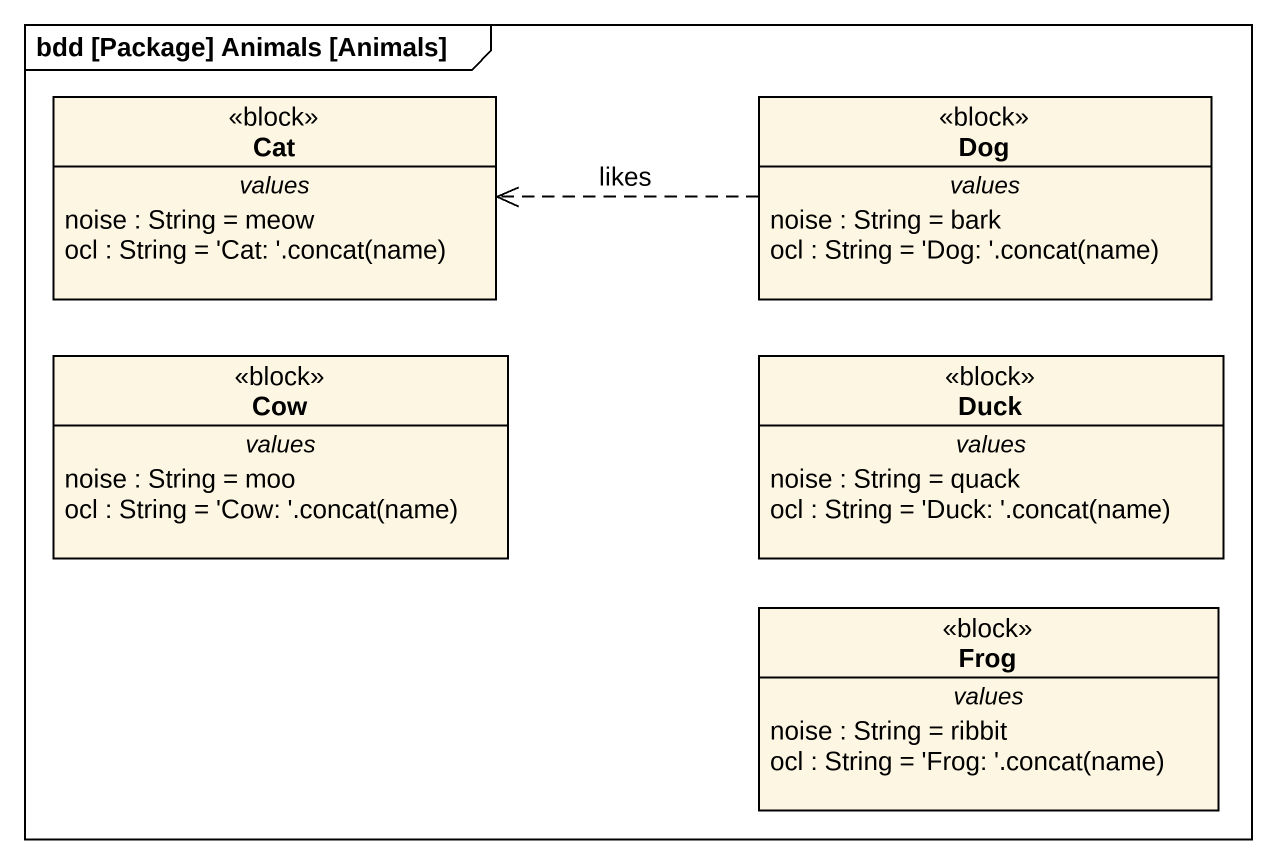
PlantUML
@startuml
mainframe bdd [Package] Animals [Animals]
hide circle
hide empty members
class Cat <<block>> {
  -- values --
  noise : String = meow
  {field} ocl : String = 'Cat: '.concat(name)
}
class Dog <<block>> {
  -- values --
  noise : String = bark
  {field} ocl : String = 'Dog: '.concat(name)
}
class Cow <<block>> {
  -- values --
  noise : String = moo
  {field} ocl : String = 'Cow: '.concat(name)
}
class Duck <<block>> {
  -- values --
  noise : String = quack
  {field} ocl : String = 'Duck: '.concat(name)
}
class Frog <<block>> {
  -- values --
  noise : String = ribbit
  {field} ocl : String = 'Frog: '.concat(name)
}
Dog .left.> Cat : likes
@enduml
